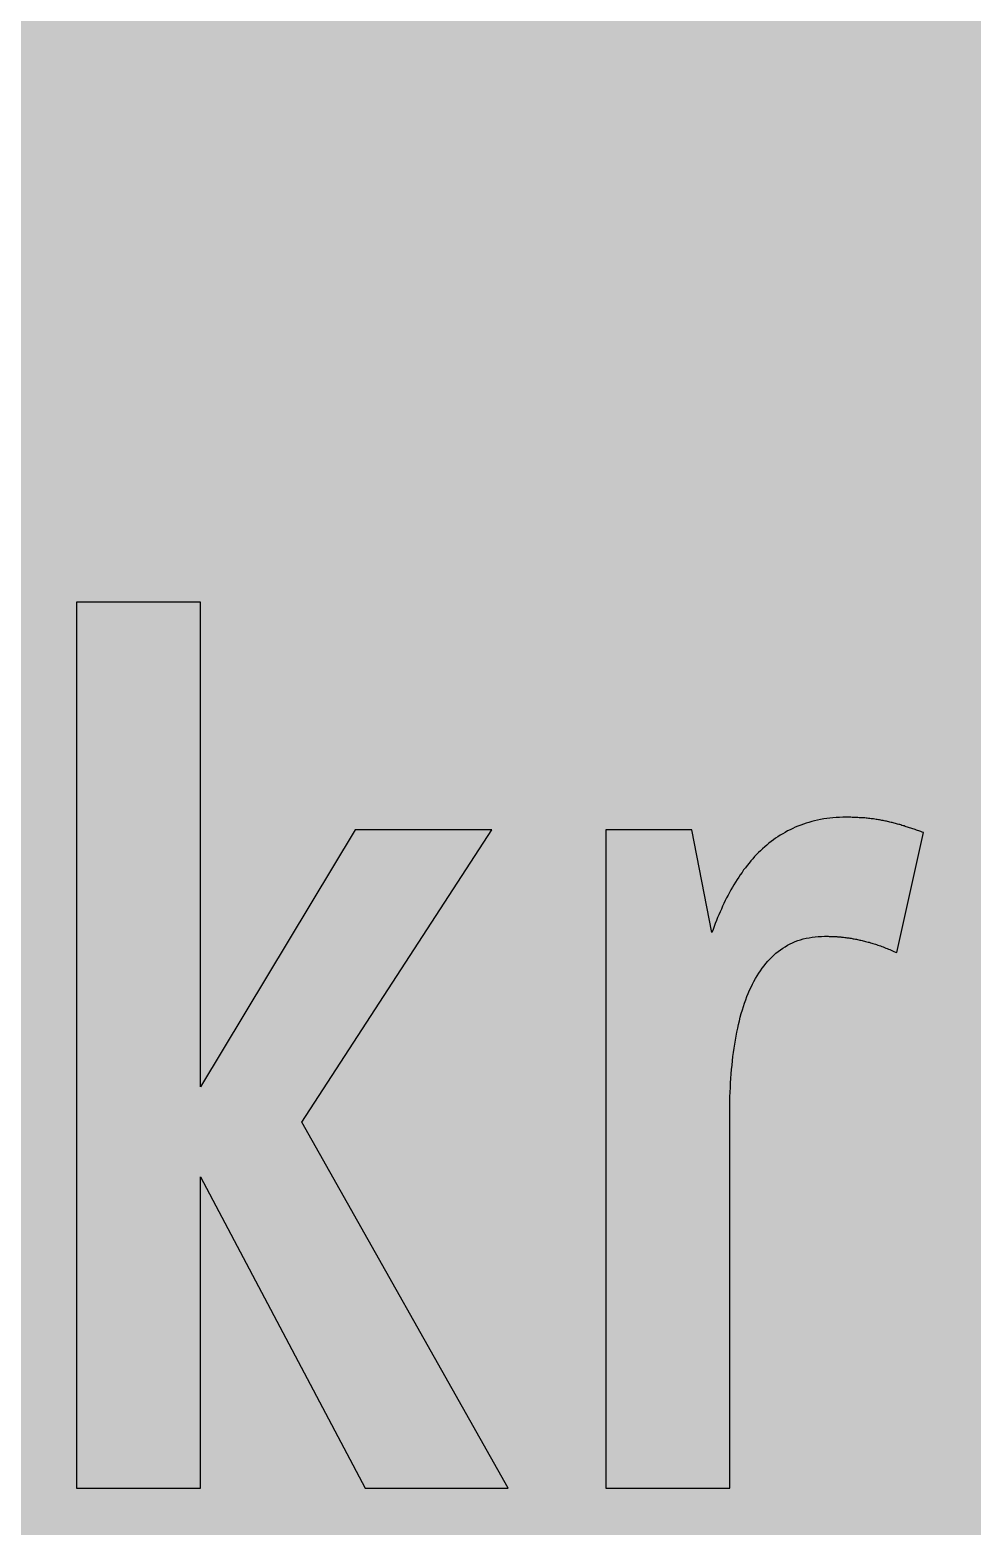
# Model space of a CAD drawing. Header units: millimetres. Extents: x 0 to 318, y 0 to 212.
# Drawn here: x 218.64 to 242.27, y 25.91 to 63.44 of the extents above; entities that cross this region are included whole.
import ezdxf

# ---------------------------------------------------------------- set-up
doc = ezdxf.new("R2010")
doc.units = ezdxf.units.MM

msp = doc.modelspace()

# ---------------------------------------------------------------- hatches: boundary and pattern name
for color, points in [(254, [(14.1633, 0.0536), (13.9878, 0.0533), (13.8125, 0.0559), (13.6373, 0.061), (13.462, 0.0686), (13.2893, 0.0787), (13.114, 0.0914), (12.9413, 0.1041), (12.7686, 0.1219), (12.5959, 0.1397), (12.4231, 0.16), (12.2504, 0.1829), (12.0777, 0.2057), (11.9075, 0.2337), (11.7373, 0.2616), (11.5672, 0.2921), (11.397, 0.3251), (11.2268, 0.3607), (11.0592, 0.3988), (10.8915, 0.4369), (10.7239, 0.4775), (10.5562, 0.5207), (10.3886, 0.5664), (10.2235, 0.6121), (10.0584, 0.6629), (9.8933, 0.7137), (9.7307, 0.7671), (9.5682, 0.8204), (9.4056, 0.8788), (9.2431, 0.9373), (9.083, 0.9982), (8.923, 1.0617), (8.763, 1.1252), (8.6055, 1.1938), (8.4455, 1.2624), (8.2906, 1.331), (8.1331, 1.4046), (7.9781, 1.4783), (7.8232, 1.5545), (7.6708, 1.6332), (7.5184, 1.7145), (7.366, 1.7958), (7.2161, 1.8796), (7.0663, 1.966), (6.919, 2.0523), (6.7716, 2.1438), (6.6243, 2.2352), (6.4795, 2.3266), (6.3348, 2.4232), (6.19, 2.5197), (6.0477, 2.6187), (5.908, 2.7178), (5.7683, 2.8194), (5.6286, 2.9235), (5.4915, 3.0302), (5.3543, 3.1369), (5.2197, 3.2461), (5.0851, 3.3579), (4.953, 3.4722), (4.8209, 3.5865), (4.6914, 3.7033), (4.5644, 3.8202), (4.4348, 3.9395), (4.3104, 4.0615), (4.1859, 4.1859), (4.0615, 4.3104), (3.9395, 4.4348), (3.8202, 4.5618), (3.7033, 4.6914), (3.5865, 4.8209), (3.4722, 4.953), (3.3579, 5.0851), (3.2487, 5.2197), (3.1369, 5.3543), (3.0302, 5.4915), (2.9235, 5.6286), (2.8194, 5.7683), (2.7178, 5.908), (2.6187, 6.0477), (2.5197, 6.19), (2.4232, 6.3348), (2.3266, 6.477), (2.2352, 6.6243), (2.1438, 6.7691), (2.0523, 6.9164), (1.966, 7.0663), (1.8796, 7.2161), (1.7958, 7.366), (1.7145, 7.5184), (1.6332, 7.6708), (1.5545, 7.8232), (1.4783, 7.9781), (1.4046, 8.1331), (1.331, 8.2906), (1.2598, 8.4455), (1.1913, 8.603), (1.1252, 8.763), (1.0592, 8.923), (0.9982, 9.083), (0.9373, 9.2431), (0.8763, 9.4056), (0.8204, 9.5682), (0.7645, 9.7307), (0.7112, 9.8933), (0.6604, 10.0584), (0.6121, 10.2235), (0.5639, 10.3911), (0.5207, 10.5562), (0.4775, 10.7239), (0.4343, 10.8915), (0.3962, 11.0592), (0.3607, 11.2268), (0.3251, 11.397), (0.2921, 11.5672), (0.2616, 11.7373), (0.2311, 11.9075), (0.2057, 12.0802), (0.1803, 12.2504), (0.1575, 12.4231), (0.1372, 12.5959), (0.1194, 12.7686), (0.1041, 12.9413), (0.0889, 13.1166), (0.0787, 13.2893), (0.0686, 13.4645), (0.061, 13.6373), (0.0559, 13.8125), (0.0508, 13.9878), (0.0508, 14.163), (0.0522, 197.6092), (0.0508, 197.7822), (0.0559, 197.9574), (0.061, 198.1327), (0.0686, 198.308), (0.0787, 198.4807), (0.0889, 198.6559), (0.1041, 198.8287), (0.1194, 199.0014), (0.1372, 199.1741), (0.1575, 199.3468), (0.1803, 199.5195), (0.2057, 199.6923), (0.2311, 199.8624), (0.2616, 200.0326), (0.2921, 200.2028), (0.3251, 200.373), (0.3607, 200.5432), (0.3962, 200.7108), (0.4343, 200.8784), (0.4775, 201.0461), (0.5207, 201.2137), (0.5639, 201.3814), (0.6121, 201.5465), (0.6604, 201.7116), (0.7112, 201.8767), (0.7645, 202.0392), (0.8204, 202.2018), (0.8763, 202.3643), (0.9373, 202.5269), (0.9982, 202.6869), (1.0592, 202.8469), (1.1252, 203.007), (1.1913, 203.1644), (1.2598, 203.3245), (1.331, 203.4794), (1.4046, 203.6369), (1.4783, 203.7918), (1.5545, 203.9468), (1.6332, 204.0992), (1.7145, 204.2516), (1.7958, 204.404), (1.8796, 204.5538), (1.966, 204.7037), (2.0523, 204.851), (2.1438, 204.9983), (2.2352, 205.1456), (2.3266, 205.2904), (2.4232, 205.4352), (2.5197, 205.58), (2.6187, 205.7222), (2.7178, 205.8619), (2.8194, 206.0016), (2.9235, 206.1413), (3.0302, 206.2785), (3.1369, 206.4156), (3.2487, 206.5503), (3.3579, 206.6849), (3.4722, 206.817), (3.5865, 206.949), (3.7033, 207.0786), (3.8202, 207.2056), (3.9395, 207.3351), (4.0615, 207.4596), (4.1859, 207.584), (4.3104, 207.7085), (4.4348, 207.8304), (4.5644, 207.9498), (4.6914, 208.0666), (4.8209, 208.1835), (4.953, 208.2978), (5.0851, 208.4121), (5.2197, 208.5213), (5.3543, 208.6331), (5.4915, 208.7397), (5.6286, 208.8464), (5.7683, 208.9506), (5.908, 209.0522), (6.0477, 209.1512), (6.19, 209.2503), (6.3348, 209.3468), (6.4795, 209.4433), (6.6243, 209.5348), (6.7716, 209.6262), (6.919, 209.7176), (7.0663, 209.804), (7.2161, 209.8904), (7.366, 209.9742), (7.5184, 210.0555), (7.6708, 210.1367), (7.8232, 210.2155), (7.9781, 210.2917), (8.1331, 210.3653), (8.2906, 210.439), (8.4455, 210.5101), (8.6055, 210.5787), (8.763, 210.6447), (8.923, 210.7108), (9.083, 210.7717), (9.2431, 210.8327), (9.4056, 210.8937), (9.5682, 210.9495), (9.7307, 211.0054), (9.8933, 211.0588), (10.0584, 211.1096), (10.2235, 211.1578), (10.3886, 211.2061), (10.5562, 211.2493), (10.7239, 211.2924), (10.8915, 211.3356), (11.0592, 211.3737), (11.2268, 211.4093), (11.397, 211.4448), (11.5672, 211.4779), (11.7373, 211.5083), (11.9075, 211.5388), (12.0777, 211.5642), (12.2504, 211.5896), (12.4231, 211.6125), (12.5959, 211.6328), (12.7686, 211.6506), (12.9413, 211.6658), (13.114, 211.6811), (13.2893, 211.6912), (13.462, 211.7014), (13.6373, 211.709), (13.8125, 211.7141), (13.9878, 211.7192), (14.163, 211.7192), (303.4411, 211.7203), (303.6164, 211.7192), (303.7891, 211.7141), (303.9643, 211.709), (304.1396, 211.7014), (304.3149, 211.6912), (304.4876, 211.6811), (304.6603, 211.6658), (304.8356, 211.6506), (305.0083, 211.6328), (305.181, 211.6125), (305.3512, 211.5896), (305.5239, 211.5642), (305.6941, 211.5388), (305.8668, 211.5083), (306.037, 211.4779), (306.2072, 211.4448), (306.3748, 211.4093), (306.545, 211.3737), (306.7126, 211.3356), (306.8803, 211.2924), (307.0479, 211.2493), (307.213, 211.2061), (307.3781, 211.1578), (307.5432, 211.1096), (307.7083, 211.0588), (307.8734, 211.0054), (308.036, 210.9495), (308.1985, 210.8937), (308.3611, 210.8327), (308.5211, 210.7717), (308.6811, 210.7108), (308.8411, 210.6447), (308.9986, 210.5787), (309.1561, 210.5101), (309.3136, 210.439), (309.4711, 210.3653), (309.626, 210.2917), (309.7784, 210.2155), (309.9333, 210.1367), (310.0857, 210.0555), (310.2381, 209.9742), (310.388, 209.8904), (310.5379, 209.804), (310.6852, 209.7176), (310.8325, 209.6262), (310.9798, 209.5348), (311.1246, 209.4433), (311.2694, 209.3468), (311.4116, 209.2503), (311.5539, 209.1512), (311.6961, 209.0522), (311.8358, 208.9506), (311.9755, 208.8464), (312.1127, 208.7397), (312.2473, 208.6331), (312.3844, 208.5213), (312.5165, 208.4121), (312.6511, 208.2978), (312.7807, 208.1835), (312.9128, 208.0666), (313.0398, 207.9498), (313.1668, 207.8304), (313.2938, 207.7085), (313.4182, 207.584), (313.5427, 207.4596), (313.6621, 207.3351), (313.784, 207.2056), (313.9008, 207.0786), (314.0177, 206.949), (314.132, 206.817), (314.2463, 206.6849), (314.3555, 206.5503), (314.4647, 206.4156), (314.5739, 206.2785), (314.6781, 206.1413), (314.7822, 206.0016), (314.8863, 205.8619), (314.9854, 205.7222), (315.0845, 205.58), (315.181, 205.4352), (315.275, 205.2904), (315.3689, 205.1456), (315.4604, 204.9983), (315.5493, 204.851), (315.6382, 204.7037), (315.7245, 204.5538), (315.8084, 204.404), (315.8896, 204.2516), (315.9684, 204.0992), (316.0471, 203.9468), (316.1233, 203.7918), (316.1995, 203.6369), (316.2706, 203.4794), (316.3418, 203.3245), (316.4103, 203.1644), (316.4764, 203.007), (316.5424, 202.8469), (316.6059, 202.6869), (316.6669, 202.5269), (316.7253, 202.3643), (316.7812, 202.2018), (316.8371, 202.0392), (316.8904, 201.8767), (316.9412, 201.7116), (316.9895, 201.5465), (317.0377, 201.3814), (317.0834, 201.2137), (317.1266, 201.0461), (317.1673, 200.8784), (317.2054, 200.7108), (317.2435, 200.5432), (317.2765, 200.373), (317.3095, 200.2028), (317.34, 200.0326), (317.3705, 199.8624), (317.3959, 199.6923), (317.4213, 199.5195), (317.4441, 199.3468), (317.4644, 199.1741), (317.4822, 199.0014), (317.4975, 198.8287), (317.5127, 198.6559), (317.5229, 198.4807), (317.533, 198.308), (317.5406, 198.1327), (317.5457, 197.9574), (317.5508, 197.7822), (317.5508, 197.6069), (317.5522, 14.1647), (317.5508, 13.9878), (317.5457, 13.8125), (317.5406, 13.6373), (317.533, 13.4645), (317.5229, 13.2893), (317.5127, 13.1166), (317.4975, 12.9413), (317.4822, 12.7686), (317.4644, 12.5959), (317.4441, 12.4231), (317.4213, 12.2504), (317.3959, 12.0802), (317.3705, 11.9075), (317.34, 11.7373), (317.3095, 11.5672), (317.2765, 11.397), (317.2435, 11.2268), (317.2054, 11.0592), (317.1673, 10.8915), (317.1266, 10.7239), (317.0834, 10.5562), (317.0377, 10.3911), (316.9895, 10.2235), (316.9412, 10.0584), (316.8904, 9.8933), (316.8371, 9.7307), (316.7812, 9.5682), (316.7253, 9.4056), (316.6669, 9.2431), (316.6059, 9.083), (316.5424, 8.923), (316.4764, 8.763), (316.4103, 8.603), (316.3418, 8.4455), (316.2706, 8.2906), (316.1995, 8.1331), (316.1233, 7.9781), (316.0471, 7.8232), (315.9684, 7.6708), (315.8896, 7.5184), (315.8084, 7.366), (315.7245, 7.2161), (315.6382, 7.0663), (315.5493, 6.9164), (315.4604, 6.7691), (315.3689, 6.6243), (315.275, 6.477), (315.181, 6.3348), (315.0845, 6.19), (314.9854, 6.0477), (314.8863, 5.908), (314.7822, 5.7683), (314.6781, 5.6286), (314.5739, 5.4915), (314.4647, 5.3543), (314.3555, 5.2197), (314.2463, 5.0851), (314.132, 4.953), (314.0177, 4.8209), (313.9008, 4.6914), (313.784, 4.5618), (313.6621, 4.4348), (313.5427, 4.3104), (313.4182, 4.1859), (313.2938, 4.0615), (313.1668, 3.9395), (313.0398, 3.8202), (312.9128, 3.7033), (312.7807, 3.5865), (312.6511, 3.4722), (312.5165, 3.3579), (312.3844, 3.2461), (312.2473, 3.1369), (312.1127, 3.0302), (311.9755, 2.9235), (311.8358, 2.8194), (311.6961, 2.7178), (311.5539, 2.6187), (311.4116, 2.5197), (311.2694, 2.4232), (311.1246, 2.3266), (310.9798, 2.2352), (310.8325, 2.1438), (310.6852, 2.0523), (310.5379, 1.966), (310.388, 1.8796), (310.2381, 1.7958), (310.0857, 1.7145), (309.9333, 1.6332), (309.7784, 1.5545), (309.626, 1.4783), (309.4711, 1.4046), (309.3136, 1.331), (309.1561, 1.2624), (308.9986, 1.1938), (308.8411, 1.1252), (308.6811, 1.0617), (308.5211, 0.9982), (308.3611, 0.9373), (308.1985, 0.8788), (308.036, 0.8204), (307.8734, 0.7671), (307.7083, 0.7137), (307.5432, 0.6629), (307.3781, 0.6121), (307.213, 0.5664), (307.0479, 0.5207), (306.8803, 0.4775), (306.7126, 0.4369), (306.545, 0.3988), (306.3748, 0.3607), (306.2072, 0.3251), (306.037, 0.2921), (305.8668, 0.2616), (305.6941, 0.2337), (305.5239, 0.2057), (305.3512, 0.1829), (305.181, 0.16), (305.0083, 0.1397), (304.8356, 0.1219), (304.6603, 0.1041), (304.4876, 0.0914), (304.3149, 0.0787), (304.1396, 0.0686), (303.9643, 0.061), (303.7891, 0.0559), (303.6164, 0.0533), (303.4411, 0.0533)]), (144, [(14.1633, 5.3453), (13.9344, 5.3467), (13.7084, 5.3543), (13.4849, 5.3696), (13.2613, 5.3899), (13.0378, 5.4153), (12.8194, 5.4458), (12.6009, 5.4813), (12.385, 5.522), (12.1717, 5.5702), (11.9583, 5.621), (11.7475, 5.6794), (11.5392, 5.7404), (11.3335, 5.8064), (11.1303, 5.8801), (10.9296, 5.9563), (10.729, 6.0376), (10.5334, 6.1239), (10.3378, 6.2128), (10.1473, 6.3094), (9.9593, 6.4084), (9.7714, 6.5126), (9.5885, 6.6218), (9.4082, 6.7335), (9.2304, 6.8504), (9.0576, 6.9698), (8.8849, 7.0968), (8.7173, 7.2238), (8.5522, 7.3584), (8.3896, 7.4955), (8.2321, 7.6352), (8.0772, 7.78), (7.9273, 7.9273), (7.7775, 8.0772), (7.6352, 8.2321), (7.493, 8.3922), (7.3558, 8.5522), (7.2238, 8.7173), (7.0942, 8.8875), (6.9698, 9.0576), (6.8504, 9.2329), (6.7335, 9.4107), (6.6192, 9.591), (6.5126, 9.7739), (6.4084, 9.9593), (6.3068, 10.1473), (6.2128, 10.3403), (6.1214, 10.5334), (6.035, 10.7315), (5.9538, 10.9296), (5.8776, 11.1303), (5.8064, 11.3335), (5.7404, 11.5418), (5.6769, 11.75), (5.621, 11.9583), (5.5677, 12.1717), (5.522, 12.385), (5.4813, 12.6009), (5.4432, 12.8194), (5.4127, 13.0404), (5.3873, 13.2613), (5.3696, 13.4849), (5.3543, 13.7084), (5.3467, 13.937), (5.3416, 14.163), (5.3439, 197.6092), (5.3467, 197.8355), (5.3543, 198.0616), (5.3696, 198.2851), (5.3873, 198.5086), (5.4127, 198.7321), (5.4432, 198.9506), (5.4813, 199.169), (5.522, 199.3849), (5.5677, 199.5983), (5.621, 199.8116), (5.6769, 200.0225), (5.7404, 200.2307), (5.8064, 200.4365), (5.8776, 200.6397), (5.9538, 200.8403), (6.035, 201.041), (6.1214, 201.2366), (6.2128, 201.4322), (6.3068, 201.6227), (6.4084, 201.8106), (6.5126, 201.9986), (6.6192, 202.1815), (6.7335, 202.3618), (6.8504, 202.5396), (6.9698, 202.7123), (7.0942, 202.885), (7.2238, 203.0527), (7.3558, 203.2178), (7.493, 203.3803), (7.6352, 203.5378), (7.7775, 203.6928), (7.9273, 203.8426), (8.0772, 203.9925), (8.2321, 204.1347), (8.3896, 204.277), (8.5522, 204.4141), (8.7173, 204.5462), (8.8849, 204.6757), (9.0576, 204.8002), (9.2304, 204.9196), (9.4082, 205.0364), (9.5885, 205.1507), (9.7714, 205.2574), (9.9593, 205.3615), (10.1473, 205.4631), (10.3378, 205.5571), (10.5334, 205.6486), (10.729, 205.7349), (10.9296, 205.8162), (11.1303, 205.8924), (11.3335, 205.9635), (11.5392, 206.0296), (11.7475, 206.0931), (11.9583, 206.1489), (12.1717, 206.2023), (12.385, 206.248), (12.6009, 206.2886), (12.8194, 206.3267), (13.0378, 206.3572), (13.2613, 206.3826), (13.4849, 206.4004), (13.7084, 206.4156), (13.9344, 206.4233), (14.163, 206.4283), (303.4411, 206.4286), (303.6672, 206.4233), (303.8932, 206.4156), (304.1193, 206.4004), (304.3428, 206.3826), (304.5638, 206.3572), (304.7822, 206.3267), (305.0007, 206.2886), (305.2166, 206.248), (305.4325, 206.2023), (305.6433, 206.1489), (305.8541, 206.0931), (306.0624, 206.0296), (306.2681, 205.9635), (306.4713, 205.8924), (306.6745, 205.8162), (306.8726, 205.7349), (307.0708, 205.6486), (307.2638, 205.5571), (307.4543, 205.4631), (307.6448, 205.3615), (307.8302, 205.2574), (308.0131, 205.1507), (308.1934, 205.0364), (308.3712, 204.9196), (308.5465, 204.8002), (308.7167, 204.6757), (308.8843, 204.5462), (309.0494, 204.4141), (309.212, 204.277), (309.3695, 204.1347), (309.5244, 203.9925), (309.6768, 203.8426), (309.8241, 203.6928), (309.9689, 203.5378), (310.1086, 203.3803), (310.2458, 203.2178), (310.3778, 203.0527), (310.5074, 202.885), (310.6318, 202.7123), (310.7538, 202.5396), (310.8706, 202.3618), (310.9824, 202.1815), (311.0916, 201.9986), (311.1957, 201.8106), (311.2948, 201.6227), (311.3888, 201.4322), (311.4802, 201.2366), (311.5666, 201.041), (311.6478, 200.8403), (311.724, 200.6397), (311.7952, 200.4365), (311.8637, 200.2307), (311.9247, 200.0225), (311.9806, 199.8116), (312.0339, 199.5983), (312.0796, 199.3849), (312.1203, 199.169), (312.1584, 198.9506), (312.1889, 198.7321), (312.2143, 198.5086), (312.2346, 198.2851), (312.2473, 198.0616), (312.2574, 197.8355), (312.26, 197.6069), (312.2605, 14.1647), (312.2574, 13.937), (312.2473, 13.7084), (312.2346, 13.4849), (312.2143, 13.2613), (312.1889, 13.0404), (312.1584, 12.8194), (312.1203, 12.6009), (312.0796, 12.385), (312.0339, 12.1717), (311.9806, 11.9583), (311.9247, 11.75), (311.8637, 11.5418), (311.7952, 11.3335), (311.724, 11.1303), (311.6478, 10.9296), (311.5666, 10.7315), (311.4802, 10.5334), (311.3888, 10.3403), (311.2948, 10.1473), (311.1957, 9.9593), (311.0916, 9.7739), (310.9824, 9.591), (310.8706, 9.4107), (310.7538, 9.2329), (310.6318, 9.0576), (310.5074, 8.8875), (310.3778, 8.7173), (310.2458, 8.5522), (310.1086, 8.3922), (309.9689, 8.2321), (309.8241, 8.0772), (309.6768, 7.9273), (309.5244, 7.78), (309.3695, 7.6352), (309.212, 7.4955), (309.0494, 7.3584), (308.8843, 7.2238), (308.7167, 7.0968), (308.5465, 6.9698), (308.3712, 6.8504), (308.1934, 6.7335), (308.0131, 6.6218), (307.8302, 6.5126), (307.6448, 6.4084), (307.4543, 6.3094), (307.2638, 6.2128), (307.0708, 6.1239), (306.8726, 6.0376), (306.6745, 5.9563), (306.4713, 5.8801), (306.2681, 5.8064), (306.0624, 5.7404), (305.8541, 5.6794), (305.6433, 5.621), (305.4325, 5.5702), (305.2166, 5.522), (305.0007, 5.4813), (304.7822, 5.4458), (304.5638, 5.4153), (304.3428, 5.3899), (304.1193, 5.3696), (303.8932, 5.3543), (303.6672, 5.3467), (303.4411, 5.3442)]), (254, [(222.9224, 26.8647), (222.9224, 34.6752), (227.0495, 26.8647), (230.6366, 26.8647), (225.462, 36.0394), (230.2245, 43.3733), (226.7963, 43.3733), (222.9224, 36.9284), (222.9224, 49.0897), (219.8109, 49.0897), (219.8109, 26.8647)]), (254, [(238.5741, 40.707), (238.5949, 40.706), (238.6178, 40.706), (238.6406, 40.706), (238.6635, 40.706), (238.6863, 40.7035), (238.7092, 40.7035), (238.7321, 40.7035), (238.7575, 40.7035), (238.7803, 40.701), (238.8032, 40.701), (238.8286, 40.6984), (238.8514, 40.6984), (238.8768, 40.6959), (238.8997, 40.6933), (238.9251, 40.6933), (238.9505, 40.6908), (238.9759, 40.6883), (238.9988, 40.6857), (239.0242, 40.6832), (239.0496, 40.6806), (239.0775, 40.6781), (239.1029, 40.673), (239.1283, 40.6705), (239.1537, 40.6679), (239.1816, 40.6629), (239.207, 40.6603), (239.235, 40.6552), (239.2604, 40.6502), (239.2883, 40.6451), (239.3163, 40.64), (239.3442, 40.6349), (239.3721, 40.6298), (239.4001, 40.6248), (239.428, 40.6197), (239.456, 40.6121), (239.4839, 40.607), (239.5144, 40.5994), (239.5423, 40.5917), (239.5728, 40.5841), (239.6007, 40.5765), (239.6312, 40.5689), (239.6617, 40.5613), (239.6922, 40.5536), (239.7227, 40.5435), (239.7531, 40.5333), (239.7836, 40.5257), (239.8141, 40.5155), (239.8471, 40.5054), (239.8776, 40.4952), (239.9106, 40.4851), (239.9411, 40.4724), (239.9741, 40.4622), (240.0071, 40.4495), (240.0402, 40.4368), (240.0732, 40.4241), (240.1062, 40.4114), (240.1392, 40.3987), (240.1748, 40.3835), (240.2078, 40.3708), (240.2434, 40.3555), (240.2789, 40.3403), (240.3119, 40.325), (240.3475, 40.3098), (240.3831, 40.2946), (241.0506, 43.3102), (241.0206, 43.3197), (240.9901, 43.3299), (240.9622, 43.34), (240.9317, 43.3502), (240.9038, 43.3603), (240.8758, 43.3705), (240.8453, 43.3807), (240.8174, 43.3883), (240.7895, 43.3984), (240.7615, 43.4086), (240.7336, 43.4188), (240.7056, 43.4264), (240.6777, 43.4365), (240.6498, 43.4442), (240.6218, 43.4543), (240.5964, 43.4619), (240.5685, 43.4721), (240.5405, 43.4797), (240.5126, 43.4873), (240.4847, 43.4975), (240.4593, 43.5051), (240.4313, 43.5127), (240.4034, 43.5204), (240.3754, 43.528), (240.3475, 43.5356), (240.3196, 43.5432), (240.2942, 43.5508), (240.2662, 43.5559), (240.2383, 43.5635), (240.2103, 43.5712), (240.1824, 43.5762), (240.1519, 43.5839), (240.124, 43.5889), (240.096, 43.5966), (240.0681, 43.6016), (240.0376, 43.6067), (240.0097, 43.6118), (239.9817, 43.6194), (239.9513, 43.6245), (239.9208, 43.6296), (239.8928, 43.6347), (239.8624, 43.6372), (239.8319, 43.6423), (239.8014, 43.6474), (239.7684, 43.6499), (239.7379, 43.655), (239.7074, 43.6601), (239.6744, 43.6626), (239.6439, 43.6651), (239.6109, 43.6677), (239.5779, 43.6728), (239.5449, 43.6753), (239.5118, 43.6778), (239.4763, 43.6804), (239.4433, 43.6804), (239.4077, 43.6829), (239.3721, 43.6855), (239.3366, 43.6855), (239.301, 43.688), (239.2629, 43.688), (239.2274, 43.6905), (239.1893, 43.6905), (239.1512, 43.6905), (239.1131, 43.6905), (239.0292, 43.6905), (238.9454, 43.688), (238.8641, 43.6829), (238.7829, 43.6753), (238.7041, 43.6677), (238.6254, 43.6575), (238.5492, 43.6474), (238.473, 43.6321), (238.3968, 43.6169), (238.3231, 43.6016), (238.252, 43.5839), (238.1809, 43.5635), (238.1098, 43.5407), (238.0412, 43.5178), (237.9726, 43.4924), (237.904, 43.467), (237.838, 43.4391), (237.7745, 43.4086), (237.7084, 43.3781), (237.6449, 43.3476), (237.584, 43.3121), (237.523, 43.2765), (237.4621, 43.241), (237.4036, 43.2029), (237.3452, 43.1648), (237.2893, 43.1241), (237.2335, 43.0809), (237.1776, 43.0378), (237.1242, 42.9946), (237.0709, 42.9489), (237.0176, 42.9006), (236.9668, 42.8523), (236.916, 42.8041), (236.8677, 42.7533), (236.8169, 42.7025), (236.7712, 42.6491), (236.7229, 42.5958), (236.6772, 42.5399), (236.6315, 42.484), (236.5883, 42.4256), (236.5426, 42.3697), (236.5019, 42.3088), (236.4588, 42.2504), (236.4181, 42.1894), (236.3775, 42.1259), (236.3368, 42.0624), (236.2987, 41.9989), (236.2606, 41.9354), (236.2225, 41.8694), (236.187, 41.8033), (236.1514, 41.7373), (236.1159, 41.6687), (236.0828, 41.6001), (236.0473, 41.5315), (236.0143, 41.4604), (235.9838, 41.3893), (235.9508, 41.3182), (235.9203, 41.2471), (235.8898, 41.1734), (235.8593, 41.0997), (235.8314, 41.0261), (235.8034, 40.9524), (235.7755, 40.8762), (235.7476, 40.8), (235.2407, 43.3733), (233.0827, 43.3733), (233.0827, 26.8647), (236.1928, 26.8647), (236.1928, 36.1982), (236.1921, 36.3195), (236.1946, 36.4388), (236.1946, 36.5582), (236.1997, 36.6776), (236.2022, 36.7944), (236.2098, 36.9087), (236.2149, 37.0256), (236.2225, 37.1373), (236.2302, 37.2516), (236.2403, 37.3609), (236.2505, 37.4726), (236.2606, 37.5793), (236.2733, 37.686), (236.2886, 37.7927), (236.3013, 37.8968), (236.3191, 38.0009), (236.3343, 38.1025), (236.3521, 38.2016), (236.3724, 38.3007), (236.3927, 38.3972), (236.413, 38.4912), (236.4359, 38.5851), (236.4588, 38.6766), (236.4842, 38.768), (236.5096, 38.8569), (236.5375, 38.9433), (236.5654, 39.0296), (236.5959, 39.1135), (236.6264, 39.1947), (236.6594, 39.2735), (236.6924, 39.3522), (236.728, 39.4284), (236.7636, 39.5021), (236.8017, 39.5732), (236.8398, 39.6443), (236.8804, 39.7129), (236.921, 39.7789), (236.9642, 39.8424), (237.0074, 39.9059), (237.0531, 39.9669), (237.0988, 40.0228), (237.1471, 40.0787), (237.1954, 40.132), (237.2462, 40.1853), (237.2995, 40.2336), (237.3528, 40.2793), (237.4087, 40.325), (237.4646, 40.3682), (237.523, 40.4063), (237.5814, 40.4444), (237.6424, 40.48), (237.7059, 40.513), (237.7694, 40.5435), (237.8329, 40.5714), (237.9015, 40.5968), (237.9701, 40.6197), (238.0386, 40.64), (238.1098, 40.6578), (238.1834, 40.6705), (238.2596, 40.6832), (238.3358, 40.6933), (238.412, 40.701), (238.4908, 40.7035), (238.572, 40.706)])]:
    msp.add_hatch(color=color).paths.add_polyline_path(points)

# ---------------------------------------------------------------- linework, layer by layer
at = {"color": 254}
for points in [[(222.9224, 26.8647), (222.9224, 34.6752), (227.0495, 26.8647), (230.6366, 26.8647), (225.462, 36.0394), (230.2245, 43.3733), (226.7963, 43.3733), (222.9224, 36.9284), (222.9224, 49.0897), (219.8109, 49.0897), (219.8109, 26.8647), (222.9224, 26.8647)], [(238.5741, 40.707), (238.5949, 40.706), (238.6178, 40.706), (238.6406, 40.706), (238.6635, 40.706), (238.6863, 40.7035), (238.7092, 40.7035), (238.7321, 40.7035), (238.7575, 40.7035), (238.7803, 40.701), (238.8032, 40.701), (238.8286, 40.6984), (238.8514, 40.6984), (238.8768, 40.6959), (238.8997, 40.6933), (238.9251, 40.6933), (238.9505, 40.6908), (238.9759, 40.6883), (238.9988, 40.6857), (239.0242, 40.6832), (239.0496, 40.6806), (239.0775, 40.6781), (239.1029, 40.673), (239.1283, 40.6705), (239.1537, 40.6679), (239.1816, 40.6629), (239.207, 40.6603), (239.235, 40.6552), (239.2604, 40.6502), (239.2883, 40.6451), (239.3163, 40.64), (239.3442, 40.6349), (239.3721, 40.6298), (239.4001, 40.6248), (239.428, 40.6197), (239.456, 40.6121), (239.4839, 40.607), (239.5144, 40.5994), (239.5423, 40.5917), (239.5728, 40.5841), (239.6007, 40.5765), (239.6312, 40.5689), (239.6617, 40.5613), (239.6922, 40.5536), (239.7227, 40.5435), (239.7531, 40.5333), (239.7836, 40.5257), (239.8141, 40.5155), (239.8471, 40.5054), (239.8776, 40.4952), (239.9106, 40.4851), (239.9411, 40.4724), (239.9741, 40.4622), (240.0071, 40.4495), (240.0402, 40.4368), (240.0732, 40.4241), (240.1062, 40.4114), (240.1392, 40.3987), (240.1748, 40.3835), (240.2078, 40.3708), (240.2434, 40.3555), (240.2789, 40.3403), (240.3119, 40.325), (240.3475, 40.3098), (240.3831, 40.2946), (241.0506, 43.3102), (241.0206, 43.3197), (240.9901, 43.3299), (240.9622, 43.34), (240.9317, 43.3502), (240.9038, 43.3603), (240.8758, 43.3705), (240.8453, 43.3807), (240.8174, 43.3883), (240.7895, 43.3984), (240.7615, 43.4086), (240.7336, 43.4188), (240.7056, 43.4264), (240.6777, 43.4365), (240.6498, 43.4442), (240.6218, 43.4543), (240.5964, 43.4619), (240.5685, 43.4721), (240.5405, 43.4797), (240.5126, 43.4873), (240.4847, 43.4975), (240.4593, 43.5051), (240.4313, 43.5127), (240.4034, 43.5204), (240.3754, 43.528), (240.3475, 43.5356), (240.3196, 43.5432), (240.2942, 43.5508), (240.2662, 43.5559), (240.2383, 43.5635), (240.2103, 43.5712), (240.1824, 43.5762), (240.1519, 43.5839), (240.124, 43.5889), (240.096, 43.5966), (240.0681, 43.6016), (240.0376, 43.6067), (240.0097, 43.6118), (239.9817, 43.6194), (239.9513, 43.6245), (239.9208, 43.6296), (239.8928, 43.6347), (239.8624, 43.6372), (239.8319, 43.6423), (239.8014, 43.6474), (239.7684, 43.6499), (239.7379, 43.655), (239.7074, 43.6601), (239.6744, 43.6626), (239.6439, 43.6651), (239.6109, 43.6677), (239.5779, 43.6728), (239.5449, 43.6753), (239.5118, 43.6778), (239.4763, 43.6804), (239.4433, 43.6804), (239.4077, 43.6829), (239.3721, 43.6855), (239.3366, 43.6855), (239.301, 43.688), (239.2629, 43.688), (239.2274, 43.6905), (239.1893, 43.6905), (239.1512, 43.6905), (239.1131, 43.6905), (239.0292, 43.6905), (238.9454, 43.688), (238.8641, 43.6829), (238.7829, 43.6753), (238.7041, 43.6677), (238.6254, 43.6575), (238.5492, 43.6474), (238.473, 43.6321), (238.3968, 43.6169), (238.3231, 43.6016), (238.252, 43.5839), (238.1809, 43.5635), (238.1098, 43.5407), (238.0412, 43.5178), (237.9726, 43.4924), (237.904, 43.467), (237.838, 43.4391), (237.7745, 43.4086), (237.7084, 43.3781), (237.6449, 43.3476), (237.584, 43.3121), (237.523, 43.2765), (237.4621, 43.241), (237.4036, 43.2029), (237.3452, 43.1648), (237.2893, 43.1241), (237.2335, 43.0809), (237.1776, 43.0378), (237.1242, 42.9946), (237.0709, 42.9489), (237.0176, 42.9006), (236.9668, 42.8523), (236.916, 42.8041), (236.8677, 42.7533), (236.8169, 42.7025), (236.7712, 42.6491), (236.7229, 42.5958), (236.6772, 42.5399), (236.6315, 42.484), (236.5883, 42.4256), (236.5426, 42.3697), (236.5019, 42.3088), (236.4588, 42.2504), (236.4181, 42.1894), (236.3775, 42.1259), (236.3368, 42.0624), (236.2987, 41.9989), (236.2606, 41.9354), (236.2225, 41.8694), (236.187, 41.8033), (236.1514, 41.7373), (236.1159, 41.6687), (236.0828, 41.6001), (236.0473, 41.5315), (236.0143, 41.4604), (235.9838, 41.3893), (235.9508, 41.3182), (235.9203, 41.2471), (235.8898, 41.1734), (235.8593, 41.0997), (235.8314, 41.0261), (235.8034, 40.9524), (235.7755, 40.8762), (235.7476, 40.8), (235.2407, 43.3733), (233.0827, 43.3733), (233.0827, 26.8647), (236.1928, 26.8647), (236.1928, 36.1982), (236.1921, 36.3195), (236.1946, 36.4388), (236.1946, 36.5582), (236.1997, 36.6776), (236.2022, 36.7944), (236.2098, 36.9087), (236.2149, 37.0256), (236.2225, 37.1373), (236.2302, 37.2516), (236.2403, 37.3609), (236.2505, 37.4726), (236.2606, 37.5793), (236.2733, 37.686), (236.2886, 37.7927), (236.3013, 37.8968), (236.3191, 38.0009), (236.3343, 38.1025), (236.3521, 38.2016), (236.3724, 38.3007), (236.3927, 38.3972), (236.413, 38.4912), (236.4359, 38.5851), (236.4588, 38.6766), (236.4842, 38.768), (236.5096, 38.8569), (236.5375, 38.9433), (236.5654, 39.0296), (236.5959, 39.1135), (236.6264, 39.1947), (236.6594, 39.2735), (236.6924, 39.3522), (236.728, 39.4284), (236.7636, 39.5021), (236.8017, 39.5732), (236.8398, 39.6443), (236.8804, 39.7129), (236.921, 39.7789), (236.9642, 39.8424), (237.0074, 39.9059), (237.0531, 39.9669), (237.0988, 40.0228), (237.1471, 40.0787), (237.1954, 40.132), (237.2462, 40.1853), (237.2995, 40.2336), (237.3528, 40.2793), (237.4087, 40.325), (237.4646, 40.3682), (237.523, 40.4063), (237.5814, 40.4444), (237.6424, 40.48), (237.7059, 40.513), (237.7694, 40.5435), (237.8329, 40.5714), (237.9015, 40.5968), (237.9701, 40.6197), (238.0386, 40.64), (238.1098, 40.6578), (238.1834, 40.6705), (238.2596, 40.6832), (238.3358, 40.6933), (238.412, 40.701), (238.4908, 40.7035), (238.572, 40.706), (238.5741, 40.707)]]:
    msp.add_lwpolyline(points, dxfattribs=at)

doc.saveas('drawing.dxf')
